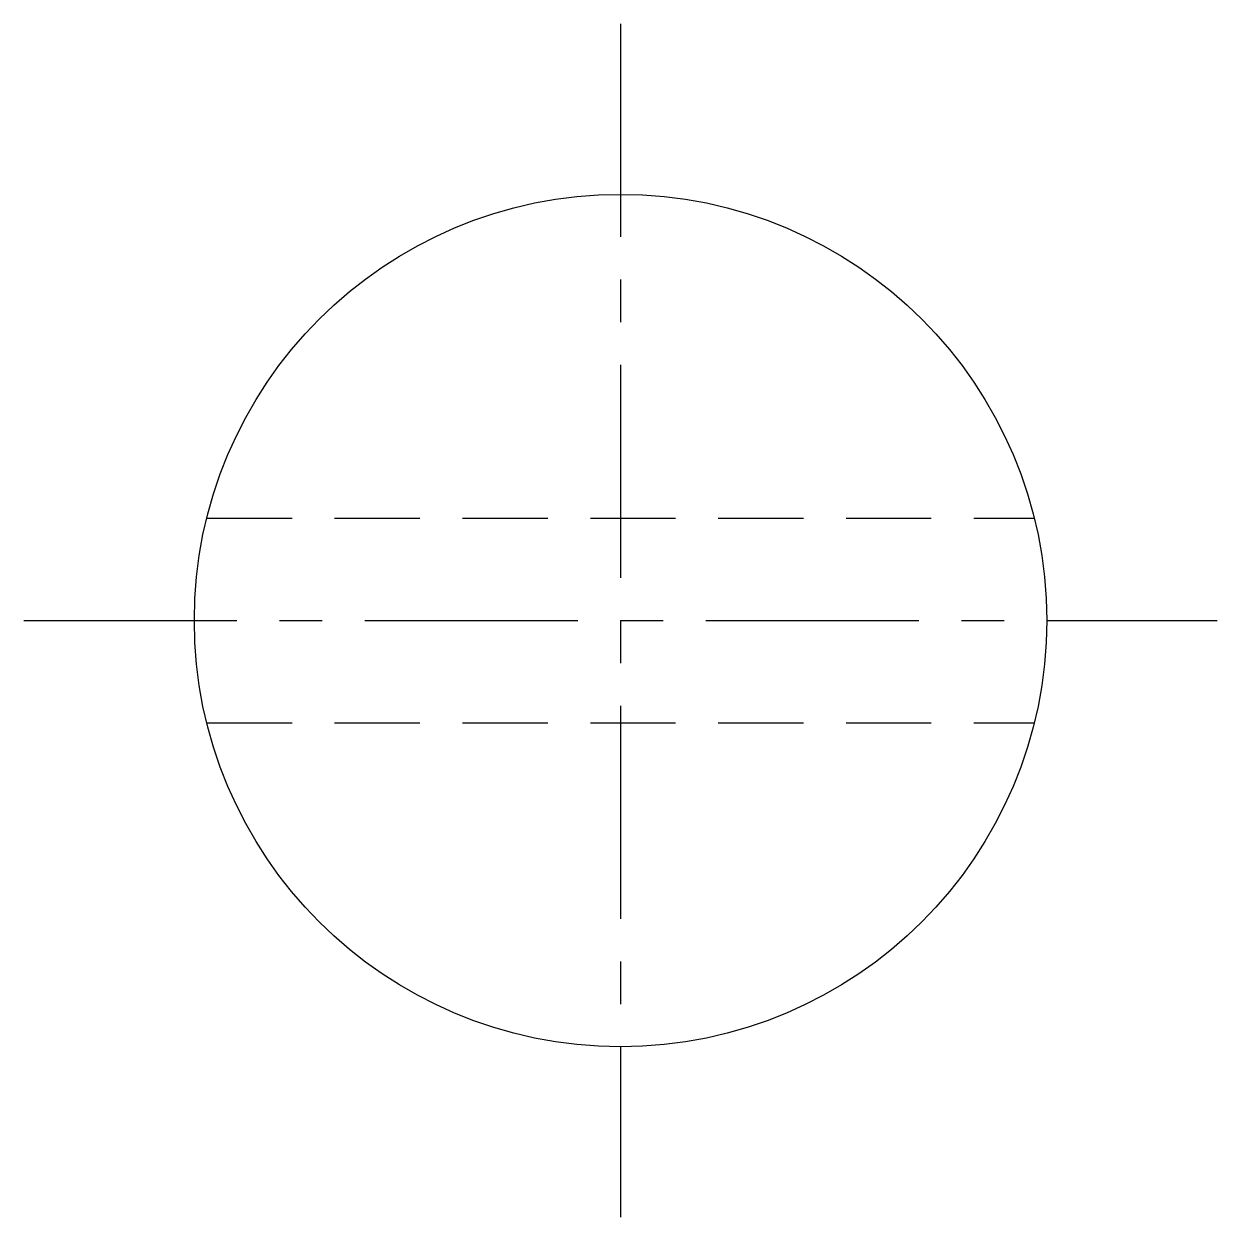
# Model space of a CAD drawing. Extents: x -77 to 164, y 113 to 297.
# Drawn here: x 157.2 to 164.2, y 290.08 to 297.08 of the extents above.
import ezdxf

# ---------------------------------------------------------------- set-up
doc = ezdxf.new("R2010")
doc.units = 0
doc.linetypes.add('CENTER', pattern=[2, 1.25, -0.25, 0.25, -0.25])
doc.linetypes.add('DASHED', pattern=[0.75, 0.5, -0.25])
doc.layers.get('0').update_dxf_attribs({"linetype": 'CONTINUOUS'})
doc.layers.add('CENTER', color=1, linetype='CENTER')

msp = doc.modelspace()

# ---------------------------------------------------------------- linework, layer by layer
at = {"color": 3, "linetype": 'DASHED'}
for p, q in [((158.271, 294.1835), (163.1248, 294.1835)), ((158.271, 292.9835), (163.1248, 292.9835))]:
    msp.add_line(p, q, dxfattribs=at)
at = {"color": 7, "linetype": 'CONTINUOUS'}
msp.add_circle((160.6979, 293.5835), 2.5, dxfattribs=at)
at = {"layer": 'CENTER', "color": 1, "linetype": 'CENTER'}
for p, q in [((160.6979, 297.0835), (160.6979, 290.0835)), ((157.1979, 293.5835), (164.1979, 293.5835))]:
    msp.add_line(p, q, dxfattribs=at)

doc.saveas('drawing.dxf')
